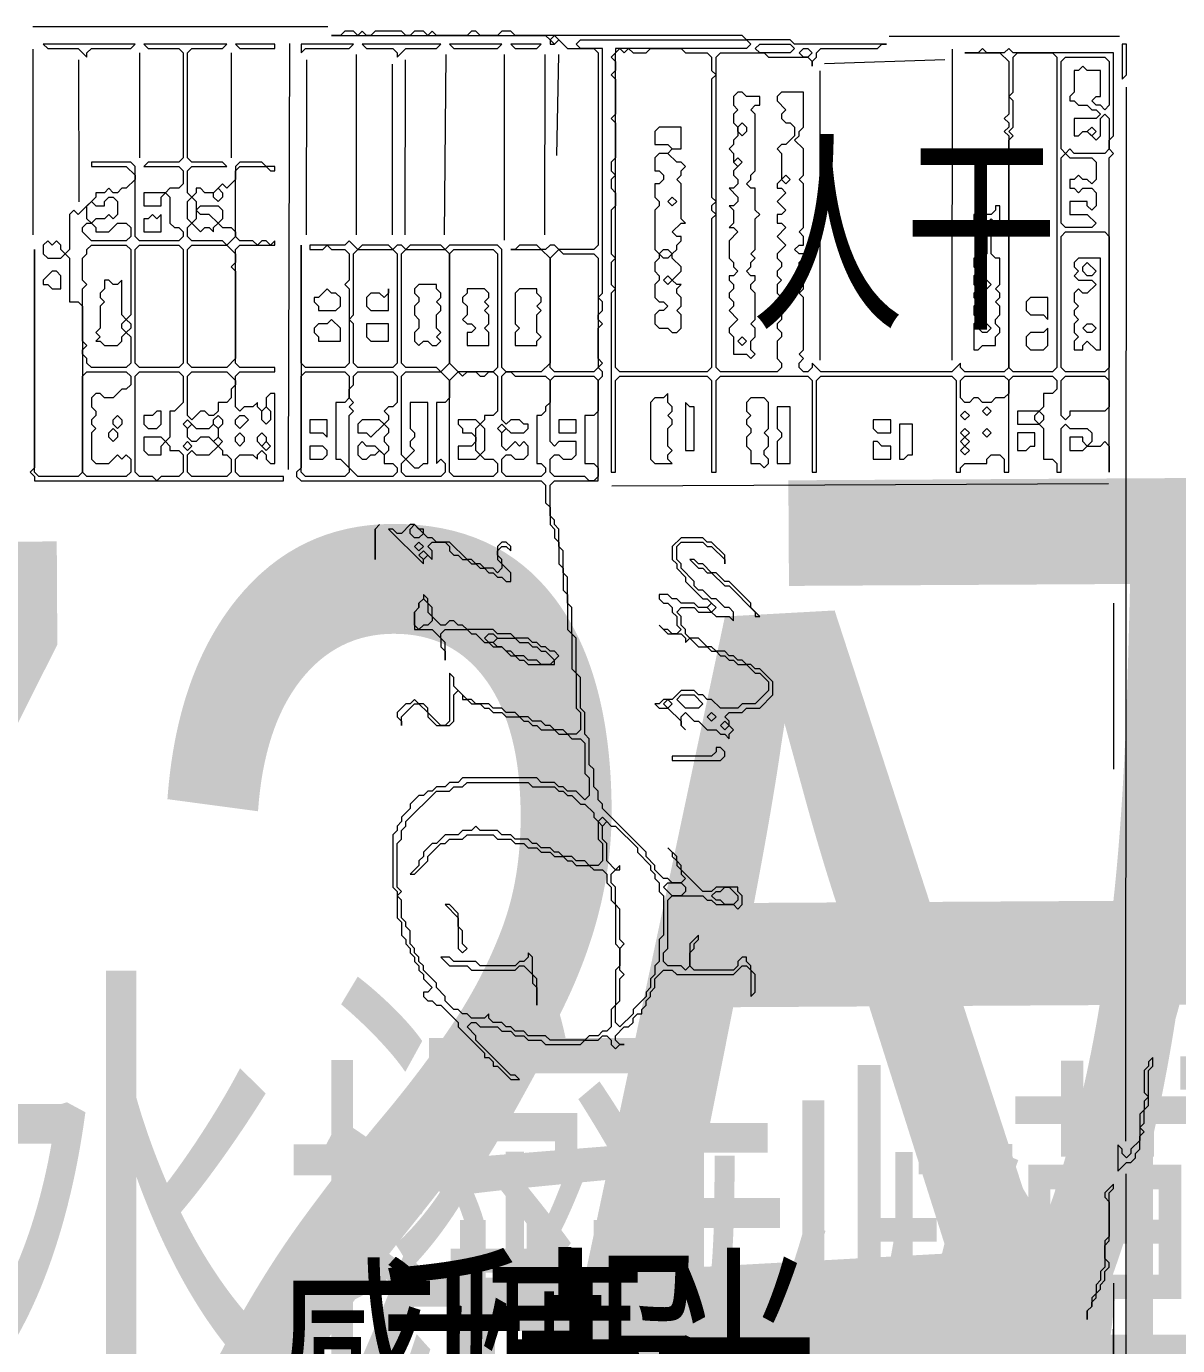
# Model space of a CAD drawing. Extents: x -538 to 2048, y 10 to 1392.
# Drawn here: x 1204.1 to 1467.7, y 1067 to 1369.1 of the extents above; entities that cross this region are included whole.
import ezdxf

# ---------------------------------------------------------------- set-up
doc = ezdxf.new("R2010")
doc.units = 0
for name, color, linetype, lineweight in [('OCR_TEXT', 6, 'Continuous', 0), ('TRACE_CURVE', 6, 'Continuous', 0), ('TRACE_STRAIGHT', 5, 'Continuous', 0), ('TRACE_TEXT_SYMBOL', 6, 'Continuous', 0)]:
    doc.layers.add(name, color=color, linetype=linetype, lineweight=lineweight)
doc.styles.add('wqy-unicode', font='wqy-unicode.lff')

msp = doc.modelspace()

# ---------------------------------------------------------------- linework, layer by layer
at = {"layer": 'TRACE_CURVE', "color": 6}
for points in [[(1277, 1368), (1276, 1367), (1274, 1367), (1323, 1367), (1324, 1366), (1324, 1365), (1325, 1365), (1326, 1366), (1328, 1364), (1334, 1364), (1335, 1363), (1335, 1319), (1334, 1318), (1326, 1318), (1325, 1319), (1324, 1319), (1323, 1318), (1322, 1318), (1321, 1319), (1317, 1319), (1316, 1318), (1315, 1318), (1322, 1318), (1324, 1316), (1324, 1292), (1322, 1290), (1314, 1290), (1313, 1291), (1313, 1318), (1312, 1319), (1301, 1319), (1300, 1318), (1299, 1319), (1292, 1319), (1291, 1318), (1290, 1319), (1289, 1319), (1288, 1318), (1287, 1319), (1281, 1319), (1280, 1318), (1278, 1320), (1277, 1319), (1269, 1319), (1269, 1318), (1272, 1318), (1273, 1319), (1274, 1318), (1277, 1318), (1278, 1317), (1278, 1311), (1277, 1310), (1278, 1309), (1278, 1292), (1277, 1291), (1268, 1291), (1267, 1292), (1267, 1319), (1267, 1268), (1266, 1267), (1266, 1266), (1267, 1265), (1322, 1265), (1323, 1264)], [(1377, 1291), (1376, 1290), (1363, 1290), (1362, 1291), (1362, 1362), (1363, 1363), (1373, 1363), (1374, 1362), (1383, 1362), (1384, 1361), (1384, 1360), (1384, 1361), (1385, 1362), (1385, 1363), (1386, 1364), (1399, 1364), (1400, 1365), (1401, 1365), (1380, 1365), (1379, 1366), (1369, 1366), (1368, 1367), (1316, 1367), (1315, 1368), (1313, 1368), (1312, 1367), (1308, 1367), (1307, 1368), (1306, 1368), (1305, 1367), (1298, 1367), (1297, 1368), (1296, 1367), (1295, 1368), (1293, 1368), (1292, 1367), (1291, 1367), (1290, 1368), (1284, 1368), (1283, 1367), (1282, 1367), (1281, 1368), (1280, 1367), (1279, 1368), (1277, 1368)], [(1348, 1177), (1346, 1179), (1346, 1180), (1336, 1190), (1336, 1191), (1335, 1192), (1335, 1194), (1334, 1195), (1334, 1199), (1333, 1200), (1333, 1206), (1332, 1207), (1332, 1212), (1331, 1213), (1331, 1220), (1330, 1221), (1330, 1229), (1329, 1230), (1329, 1236), (1328, 1237), (1328, 1243), (1327, 1244), (1327, 1249), (1326, 1250), (1326, 1254), (1325, 1255), (1325, 1256), (1324, 1257), (1324, 1264), (1325, 1265), (1335, 1265), (1335, 1288), (1336, 1289), (1336, 1290), (1335, 1291), (1336, 1292), (1335, 1293), (1335, 1300), (1336, 1301), (1335, 1302), (1335, 1303), (1336, 1304), (1336, 1306), (1335, 1307), (1336, 1308), (1336, 1364), (1331, 1364), (1330, 1365), (1331, 1366), (1369, 1366), (1370, 1365), (1369, 1364), (1339, 1364), (1339, 1363), (1338, 1362), (1339, 1361), (1339, 1359), (1338, 1358), (1339, 1357), (1339, 1349), (1338, 1348), (1339, 1347), (1339, 1339), (1338, 1338)], [(1231, 1365), (1232, 1364), (1239, 1364), (1240, 1363), (1240, 1339), (1239, 1338), (1232, 1338), (1231, 1337), (1239, 1337), (1240, 1336), (1240, 1333), (1239, 1332), (1237, 1332), (1236, 1331), (1231, 1331), (1231, 1328), (1235, 1328), (1235, 1330), (1236, 1331), (1237, 1330), (1237, 1324), (1238, 1323), (1239, 1323), (1240, 1322), (1240, 1321), (1239, 1320), (1230, 1320), (1229, 1321), (1229, 1337), (1228, 1338), (1219, 1338), (1219, 1337), (1227, 1337), (1229, 1335), (1229, 1334), (1227, 1332), (1226, 1332), (1225, 1331), (1224, 1331), (1223, 1332), (1222, 1331), (1220, 1331), (1220, 1330), (1216, 1326), (1215, 1327), (1214, 1326), (1214, 1318), (1213, 1317), (1212, 1318), (1212, 1319), (1211, 1320), (1210, 1319), (1209, 1320), (1208, 1319), (1208, 1317), (1209, 1316), (1212, 1316), (1213, 1317), (1214, 1316), (1214, 1306), (1216, 1306), (1217, 1305), (1217, 1267), (1216, 1266)], [(1247, 1331), (1245, 1331), (1244, 1332), (1243, 1332), (1243, 1331), (1242, 1330), (1241, 1331), (1241, 1336), (1242, 1337), (1250, 1337), (1249, 1338), (1242, 1338), (1241, 1339), (1241, 1363), (1242, 1364), (1249, 1364), (1250, 1365), (1231, 1365)], [(1443, 1277), (1447, 1277), (1448, 1276), (1448, 1274), (1447, 1273), (1446, 1274), (1446, 1275), (1443, 1275), (1443, 1272), (1446, 1272), (1447, 1273), (1450, 1273), (1451, 1274), (1452, 1273), (1452, 1267), (1452, 1339), (1453, 1340), (1452, 1341), (1452, 1343), (1453, 1344), (1453, 1363), (1430, 1363), (1429, 1364), (1428, 1363), (1424, 1363), (1423, 1364), (1422, 1363), (1419, 1363), (1427, 1363), (1429, 1361), (1429, 1349), (1428, 1348), (1429, 1347), (1429, 1346), (1428, 1345), (1429, 1344), (1429, 1291), (1428, 1290), (1419, 1290), (1418, 1291), (1418, 1292), (1416, 1290), (1386, 1290), (1384, 1292), (1384, 1291), (1383, 1290), (1382, 1290), (1381, 1291), (1381, 1292), (1382, 1293), (1381, 1294), (1382, 1295), (1382, 1307), (1381, 1308), (1382, 1309), (1382, 1313), (1381, 1314), (1381, 1315), (1382, 1316), (1382, 1317), (1381, 1317), (1380, 1318), (1381, 1319), (1382, 1319)], [(1382, 1319), (1382, 1321), (1381, 1322), (1382, 1323), (1382, 1333), (1381, 1334), (1382, 1335), (1382, 1341), (1380, 1343), (1381, 1344), (1381, 1345), (1382, 1346), (1382, 1354), (1377, 1354), (1376, 1353), (1376, 1352), (1378, 1350), (1377, 1349), (1377, 1348), (1378, 1347), (1379, 1347), (1380, 1346), (1380, 1344), (1378, 1342), (1377, 1342), (1376, 1341), (1377, 1340), (1377, 1334), (1376, 1333), (1376, 1332), (1377, 1332), (1378, 1331), (1376, 1329), (1378, 1327), (1377, 1326), (1376, 1326), (1376, 1324), (1377, 1324), (1378, 1323), (1376, 1321), (1378, 1319), (1376, 1317), (1376, 1316), (1377, 1315), (1377, 1314), (1376, 1313), (1376, 1312), (1377, 1311), (1376, 1310), (1376, 1308), (1377, 1307), (1377, 1306), (1376, 1305), (1376, 1304), (1377, 1303), (1377, 1302), (1376, 1301), (1376, 1300), (1377, 1299), (1377, 1298), (1376, 1297), (1376, 1293), (1377, 1292), (1377, 1291)], [(1216, 1266), (1207, 1266), (1206, 1267), (1206, 1318), (1206, 1268), (1205, 1267), (1206, 1266), (1206, 1265), (1263, 1265), (1263, 1266), (1253, 1266), (1252, 1267), (1252, 1270), (1253, 1271), (1256, 1271), (1257, 1270), (1257, 1271), (1258, 1272), (1259, 1271), (1259, 1270), (1260, 1269), (1261, 1269), (1261, 1285), (1260, 1285), (1259, 1284), (1259, 1282), (1258, 1281), (1257, 1282), (1257, 1283), (1256, 1282), (1254, 1282), (1253, 1281), (1252, 1282), (1252, 1289), (1253, 1290), (1261, 1290), (1261, 1291), (1253, 1291), (1252, 1292), (1252, 1318), (1253, 1319), (1261, 1319), (1261, 1320), (1260, 1319), (1259, 1320), (1258, 1320), (1257, 1319), (1256, 1320), (1253, 1320), (1252, 1321), (1252, 1336), (1253, 1337), (1259, 1337), (1260, 1336), (1261, 1336), (1261, 1337), (1259, 1337), (1258, 1338), (1253, 1338), (1252, 1337), (1252, 1334), (1250, 1332), (1249, 1333), (1247, 1331)], [(1338, 1338), (1338, 1336), (1339, 1335), (1338, 1334), (1338, 1332), (1339, 1331), (1339, 1328), (1338, 1327), (1338, 1317), (1339, 1316), (1338, 1315), (1338, 1310), (1339, 1309), (1338, 1308), (1338, 1267), (1339, 1267), (1339, 1288), (1340, 1289), (1360, 1289), (1361, 1288), (1361, 1267), (1362, 1267), (1362, 1288), (1363, 1289), (1383, 1289), (1384, 1288), (1384, 1267), (1385, 1267), (1385, 1288), (1386, 1289), (1416, 1289), (1417, 1288), (1417, 1267), (1418, 1267), (1418, 1268), (1419, 1269), (1424, 1269), (1424, 1270), (1425, 1271), (1427, 1271), (1428, 1270), (1428, 1267), (1429, 1267), (1429, 1288), (1430, 1289), (1439, 1289), (1440, 1288), (1440, 1286), (1439, 1285), (1437, 1285), (1437, 1282), (1436, 1281), (1431, 1281), (1431, 1278), (1436, 1278), (1437, 1277), (1437, 1270), (1439, 1270), (1440, 1269), (1440, 1267), (1441, 1267), (1441, 1277), (1442, 1278), (1443, 1277)], [(1323, 1264), (1323, 1260), (1324, 1259), (1324, 1255), (1325, 1254), (1325, 1252), (1326, 1251), (1326, 1246), (1327, 1245), (1327, 1240), (1328, 1239), (1328, 1231), (1329, 1230), (1329, 1222), (1330, 1221), (1330, 1213), (1331, 1212), (1331, 1208), (1330, 1207), (1328, 1207), (1327, 1208), (1325, 1208), (1324, 1209), (1323, 1209), (1322, 1210), (1320, 1210), (1319, 1211), (1317, 1211), (1316, 1212), (1314, 1212), (1313, 1213), (1311, 1213), (1310, 1214), (1307, 1214), (1306, 1215), (1305, 1215), (1302, 1218), (1302, 1220), (1301, 1221), (1301, 1210), (1300, 1209), (1299, 1209), (1296, 1212), (1296, 1213), (1295, 1214), (1294, 1214), (1293, 1215), (1292, 1214), (1291, 1214), (1289, 1212), (1289, 1211), (1290, 1210), (1290, 1209), (1290, 1211), (1293, 1214), (1294, 1214), (1296, 1212), (1296, 1211), (1298, 1209), (1301, 1209), (1302, 1210), (1302, 1216), (1303, 1217), (1304, 1216)], [(1304, 1216), (1304, 1215), (1305, 1215), (1306, 1214), (1308, 1214), (1309, 1213), (1310, 1213), (1311, 1212), (1313, 1212), (1314, 1211), (1317, 1211), (1318, 1210), (1319, 1210), (1320, 1209), (1321, 1209), (1322, 1208), (1325, 1208), (1326, 1207), (1328, 1207), (1329, 1206), (1331, 1206), (1332, 1205), (1332, 1198), (1333, 1197), (1333, 1193), (1332, 1192), (1330, 1194), (1328, 1194), (1327, 1195), (1326, 1195), (1325, 1196), (1322, 1196), (1321, 1197), (1304, 1197), (1303, 1196), (1301, 1196), (1300, 1195), (1298, 1195), (1297, 1194), (1296, 1194), (1295, 1193), (1294, 1193), (1292, 1191), (1292, 1190), (1290, 1188), (1290, 1187), (1289, 1186), (1289, 1185), (1288, 1184), (1288, 1172), (1289, 1171), (1289, 1165), (1290, 1164), (1290, 1161), (1291, 1160), (1291, 1159), (1292, 1158), (1292, 1157), (1293, 1156), (1293, 1155), (1294, 1154), (1294, 1153), (1295, 1152), (1295, 1151)], [(1290, 1183), (1290, 1185), (1291, 1186), (1291, 1187), (1298, 1194), (1301, 1194), (1302, 1195), (1304, 1195)], [(1304, 1195), (1305, 1196), (1319, 1196), (1320, 1195), (1325, 1195), (1326, 1194), (1327, 1194), (1328, 1193), (1329, 1193), (1331, 1191), (1332, 1191), (1334, 1189), (1334, 1188), (1335, 1187), (1335, 1183), (1336, 1182), (1336, 1178), (1335, 1177), (1333, 1177), (1332, 1178), (1330, 1178), (1329, 1179), (1327, 1179), (1326, 1180), (1325, 1180), (1324, 1181), (1322, 1181), (1321, 1182), (1320, 1182), (1319, 1183), (1316, 1183), (1315, 1184), (1313, 1184), (1312, 1185), (1308, 1185), (1307, 1186), (1306, 1185), (1304, 1185), (1303, 1184), (1300, 1184), (1298, 1182), (1297, 1182), (1295, 1180), (1295, 1179), (1294, 1178), (1294, 1177), (1292, 1175), (1293, 1175), (1296, 1178), (1296, 1179), (1299, 1182), (1300, 1182), (1301, 1183), (1304, 1183), (1305, 1184), (1311, 1184), (1312, 1183), (1315, 1183), (1316, 1182), (1318, 1182), (1319, 1181), (1321, 1181), (1322, 1180), (1324, 1180)], [(1324, 1180), (1325, 1179), (1327, 1179), (1328, 1178), (1329, 1178), (1330, 1177), (1333, 1177), (1334, 1176), (1336, 1176), (1337, 1175), (1337, 1173), (1338, 1172), (1338, 1169), (1339, 1168), (1339, 1159), (1340, 1158), (1340, 1154), (1339, 1153), (1339, 1145), (1338, 1144), (1338, 1140), (1337, 1139), (1336, 1139), (1335, 1138), (1333, 1138), (1332, 1137), (1324, 1137), (1323, 1138), (1319, 1138), (1318, 1139), (1316, 1139), (1315, 1140), (1314, 1140), (1313, 1141), (1311, 1141), (1310, 1142), (1310, 1143), (1309, 1142), (1306, 1142), (1305, 1143), (1304, 1143), (1303, 1144), (1302, 1144), (1300, 1146), (1300, 1147), (1298, 1149), (1298, 1150), (1295, 1153), (1295, 1154), (1294, 1155), (1294, 1156), (1293, 1157), (1293, 1158), (1292, 1159), (1292, 1162), (1291, 1163), (1291, 1164), (1290, 1165), (1290, 1169), (1289, 1170), (1290, 1171), (1289, 1172), (1289, 1182), (1290, 1183)], [(1353, 1152), (1366, 1152), (1368, 1154), (1369, 1154), (1370, 1153), (1370, 1147), (1371, 1148), (1371, 1152), (1370, 1153), (1370, 1154), (1369, 1155), (1369, 1156), (1368, 1156), (1367, 1155), (1367, 1154), (1366, 1153), (1357, 1153), (1356, 1154), (1356, 1157), (1357, 1158), (1357, 1159), (1358, 1160), (1358, 1161), (1356, 1159), (1356, 1154), (1355, 1153), (1354, 1154), (1351, 1154), (1350, 1155), (1350, 1157), (1351, 1158), (1351, 1169), (1352, 1170), (1359, 1170), (1360, 1169), (1361, 1169), (1362, 1168), (1366, 1168), (1367, 1167), (1368, 1168), (1368, 1170), (1367, 1171), (1367, 1172), (1362, 1172), (1361, 1171), (1359, 1171), (1354, 1176), (1354, 1177), (1353, 1178), (1353, 1179), (1351, 1181), (1352, 1180), (1352, 1179), (1353, 1178), (1353, 1177), (1354, 1176), (1354, 1175), (1355, 1174), (1354, 1173), (1352, 1173), (1351, 1174), (1350, 1174), (1348, 1176), (1348, 1177)], [(1295, 1151), (1297, 1149), (1296, 1148), (1295, 1148), (1295, 1147), (1296, 1146), (1297, 1146), (1298, 1145), (1299, 1145), (1303, 1141), (1303, 1140), (1309, 1134), (1309, 1133), (1310, 1133), (1311, 1132), (1311, 1131), (1312, 1131), (1315, 1128), (1317, 1128), (1316, 1129), (1315, 1129), (1307, 1137), (1307, 1138), (1305, 1140), (1306, 1141), (1307, 1141), (1308, 1140), (1312, 1140), (1313, 1139), (1315, 1139), (1316, 1138), (1318, 1138), (1319, 1137), (1322, 1137), (1323, 1136), (1331, 1136), (1332, 1137), (1335, 1137), (1336, 1138), (1337, 1138), (1338, 1137), (1338, 1136), (1339, 1135), (1340, 1136), (1341, 1136), (1340, 1136), (1339, 1137), (1339, 1138), (1341, 1140), (1342, 1140), (1343, 1141), (1343, 1142), (1344, 1143), (1345, 1143), (1345, 1144), (1346, 1145), (1346, 1146), (1347, 1147), (1347, 1148), (1348, 1149), (1348, 1151), (1350, 1153), (1352, 1153), (1353, 1152)]]:
    msp.add_lwpolyline(points, dxfattribs=at)
for points in [[(1324, 1366), (1325, 1367), (1326, 1366), (1325, 1365)], [(1339, 1363), (1340, 1364), (1341, 1363), (1342, 1364), (1343, 1363), (1346, 1363), (1347, 1364), (1354, 1364), (1355, 1363), (1360, 1363), (1361, 1362), (1361, 1359), (1362, 1358), (1361, 1357), (1361, 1330), (1362, 1329), (1361, 1328), (1361, 1327), (1362, 1326), (1361, 1325), (1361, 1291), (1360, 1290), (1340, 1290), (1339, 1291)], [(1371, 1364), (1372, 1365), (1379, 1365), (1380, 1364), (1379, 1363), (1372, 1363)], [(1381, 1363), (1382, 1364), (1383, 1364), (1384, 1363), (1383, 1362), (1382, 1362)], [(1430, 1362), (1431, 1363), (1439, 1363), (1440, 1362), (1440, 1291), (1439, 1290), (1430, 1290), (1429, 1291), (1429, 1343), (1430, 1344), (1429, 1345), (1430, 1346), (1430, 1352), (1429, 1353), (1430, 1354)], [(1441, 1361), (1442, 1362), (1451, 1362), (1452, 1361), (1452, 1351), (1451, 1350), (1450, 1351), (1449, 1351), (1448, 1352), (1449, 1353), (1450, 1353), (1450, 1359), (1447, 1359), (1446, 1360), (1445, 1359), (1444, 1359), (1444, 1354), (1443, 1353), (1443, 1352), (1444, 1352), (1445, 1351), (1447, 1351), (1448, 1350), (1449, 1350), (1450, 1349), (1449, 1348), (1444, 1348), (1444, 1344), (1445, 1344), (1446, 1345), (1447, 1345), (1449, 1343), (1450, 1344), (1450, 1348), (1451, 1349), (1452, 1348), (1452, 1341), (1451, 1340), (1444, 1340), (1443, 1341), (1442, 1340), (1441, 1341)], [(1447, 1345), (1448, 1346), (1449, 1345), (1448, 1344)], [(1441, 1339), (1442, 1340), (1443, 1339), (1448, 1339), (1449, 1338), (1449, 1334), (1448, 1333), (1447, 1334), (1446, 1334), (1445, 1335), (1444, 1334), (1443, 1334), (1443, 1332), (1444, 1332), (1445, 1331), (1446, 1332), (1448, 1332), (1449, 1331), (1449, 1328), (1448, 1327), (1447, 1328), (1447, 1329), (1443, 1329), (1443, 1326), (1447, 1326), (1449, 1324), (1448, 1323), (1442, 1323), (1441, 1324)], [(1377, 1334), (1378, 1335), (1379, 1334), (1378, 1333)], [(1247, 1331), (1248, 1332), (1249, 1331), (1249, 1330), (1248, 1329), (1247, 1330)], [(1222, 1329), (1223, 1330), (1224, 1330), (1225, 1329), (1225, 1326), (1224, 1325), (1223, 1326), (1222, 1325), (1220, 1325), (1219, 1324), (1218, 1325), (1218, 1328), (1219, 1329), (1220, 1328), (1222, 1328)], [(1241, 1329), (1242, 1330), (1243, 1329), (1243, 1325), (1242, 1324), (1241, 1325)], [(1243, 1327), (1244, 1328), (1248, 1328), (1249, 1327), (1249, 1325), (1248, 1324), (1246, 1326), (1244, 1326)], [(1217, 1323), (1218, 1324), (1219, 1324), (1220, 1323), (1220, 1322), (1223, 1322), (1225, 1324), (1227, 1324), (1228, 1323), (1228, 1321), (1227, 1320), (1219, 1320), (1217, 1322)], [(1241, 1323), (1242, 1324), (1244, 1322), (1245, 1323), (1246, 1323), (1247, 1322), (1247, 1323), (1248, 1324), (1249, 1323), (1251, 1323), (1252, 1322), (1252, 1321), (1250, 1319), (1249, 1320), (1242, 1320), (1241, 1321)], [(1441, 1321), (1442, 1322), (1451, 1322), (1452, 1321), (1452, 1291), (1451, 1290), (1442, 1290), (1441, 1291)], [(1218, 1318), (1219, 1319), (1227, 1319), (1228, 1318), (1228, 1303), (1227, 1302), (1226, 1303), (1226, 1311), (1225, 1310), (1224, 1310), (1223, 1311), (1222, 1311), (1222, 1309), (1221, 1308), (1221, 1307), (1222, 1306), (1221, 1305), (1221, 1300), (1220, 1299), (1221, 1298), (1220, 1297), (1221, 1297), (1222, 1296), (1225, 1296), (1226, 1297), (1226, 1298), (1227, 1299), (1228, 1298), (1228, 1292), (1227, 1291), (1219, 1291), (1218, 1292), (1218, 1293), (1217, 1294), (1217, 1295), (1218, 1296), (1217, 1297), (1217, 1309), (1218, 1310), (1217, 1311), (1217, 1316), (1218, 1317)], [(1229, 1318), (1230, 1319), (1239, 1319), (1240, 1318), (1240, 1292), (1239, 1291), (1230, 1291), (1229, 1292)], [(1241, 1318), (1242, 1319), (1250, 1319), (1252, 1317), (1252, 1315), (1251, 1314), (1252, 1313), (1252, 1293), (1250, 1291), (1242, 1291), (1241, 1292)], [(1279, 1317), (1280, 1318), (1288, 1318), (1289, 1317), (1289, 1292), (1288, 1291), (1280, 1291), (1279, 1292), (1279, 1301), (1278, 1302), (1279, 1303)], [(1290, 1317), (1291, 1318), (1300, 1318), (1301, 1317), (1301, 1292), (1299, 1290), (1298, 1291), (1291, 1291), (1290, 1292)], [(1301, 1317), (1302, 1318), (1311, 1318), (1312, 1317), (1312, 1291), (1311, 1290), (1303, 1290), (1301, 1292)], [(1326, 1318), (1327, 1317), (1334, 1317), (1335, 1316), (1335, 1291), (1334, 1290), (1325, 1290), (1324, 1291), (1324, 1316)], [(1226, 1301), (1227, 1302), (1228, 1301), (1228, 1300), (1227, 1299), (1226, 1300)], [(1217, 1289), (1218, 1290), (1227, 1290), (1228, 1289), (1228, 1287), (1227, 1286), (1226, 1286), (1224, 1284), (1222, 1284), (1221, 1285), (1220, 1285), (1219, 1284), (1219, 1282), (1220, 1281), (1220, 1280), (1219, 1279), (1219, 1278), (1220, 1277), (1219, 1276), (1219, 1270), (1220, 1269), (1223, 1269), (1225, 1271), (1226, 1270), (1227, 1271), (1228, 1270), (1228, 1267), (1227, 1266), (1218, 1266), (1217, 1267)], [(1229, 1289), (1230, 1290), (1239, 1290), (1240, 1289), (1240, 1283), (1238, 1281), (1237, 1281), (1237, 1275), (1236, 1274), (1235, 1275), (1231, 1275), (1231, 1272), (1232, 1271), (1235, 1271), (1235, 1273), (1236, 1274), (1237, 1273), (1237, 1272), (1239, 1272), (1240, 1271), (1240, 1267), (1239, 1266), (1235, 1266), (1234, 1265), (1233, 1266), (1230, 1266), (1229, 1267)], [(1241, 1289), (1242, 1290), (1250, 1290), (1252, 1288), (1252, 1287), (1251, 1286), (1251, 1284), (1250, 1283), (1248, 1283), (1248, 1281), (1247, 1280), (1246, 1280), (1245, 1281), (1244, 1281), (1242, 1279), (1241, 1280)], [(1267, 1289), (1268, 1290), (1277, 1290), (1278, 1289), (1278, 1284), (1277, 1283), (1275, 1283), (1275, 1270), (1276, 1270), (1278, 1268), (1278, 1267), (1277, 1266), (1268, 1266), (1267, 1267)], [(1279, 1289), (1280, 1290), (1288, 1290), (1289, 1289), (1289, 1283), (1288, 1282), (1287, 1282), (1286, 1281), (1287, 1280), (1287, 1279), (1286, 1278), (1285, 1279), (1281, 1279), (1280, 1278), (1280, 1276), (1282, 1276), (1283, 1275), (1286, 1278), (1287, 1277), (1287, 1276), (1286, 1275), (1286, 1274), (1287, 1273), (1287, 1272), (1286, 1271), (1284, 1273), (1282, 1273), (1281, 1274), (1280, 1273), (1280, 1271), (1281, 1270), (1282, 1270), (1283, 1271), (1284, 1271), (1285, 1272), (1286, 1271), (1286, 1269), (1288, 1269), (1289, 1268), (1289, 1267), (1288, 1266), (1280, 1266), (1278, 1268), (1278, 1280), (1279, 1281), (1278, 1282), (1279, 1283), (1278, 1284), (1278, 1286), (1279, 1287)], [(1290, 1289), (1291, 1290), (1299, 1290), (1301, 1288), (1301, 1284), (1300, 1283), (1298, 1283), (1298, 1269), (1299, 1270), (1300, 1269), (1300, 1267), (1299, 1266), (1291, 1266), (1290, 1267), (1290, 1269), (1291, 1270), (1293, 1268), (1294, 1268), (1295, 1269), (1296, 1269), (1296, 1283), (1292, 1283), (1292, 1277), (1293, 1276), (1293, 1275), (1292, 1274), (1292, 1273), (1293, 1272), (1291, 1270), (1290, 1271)], [(1303, 1290), (1304, 1289), (1305, 1290), (1307, 1290), (1308, 1289), (1309, 1289), (1310, 1290), (1311, 1290), (1312, 1289), (1312, 1281), (1311, 1280), (1309, 1280), (1309, 1279), (1308, 1278), (1307, 1279), (1303, 1279), (1303, 1278), (1304, 1277), (1304, 1276), (1306, 1276), (1307, 1275), (1307, 1274), (1306, 1273), (1303, 1273), (1303, 1270), (1307, 1270), (1308, 1271), (1309, 1270), (1311, 1270), (1312, 1269), (1312, 1267), (1311, 1266), (1302, 1266), (1301, 1267), (1301, 1288)], [(1313, 1289), (1314, 1290), (1315, 1290), (1316, 1289), (1323, 1289), (1324, 1288), (1324, 1283), (1323, 1282), (1323, 1281), (1322, 1280), (1321, 1280), (1321, 1269), (1322, 1269), (1323, 1268), (1323, 1267), (1322, 1266), (1314, 1266), (1313, 1267), (1313, 1270), (1314, 1271), (1315, 1271), (1316, 1270), (1318, 1270), (1319, 1271), (1319, 1273), (1318, 1274), (1317, 1273), (1316, 1274), (1314, 1272), (1313, 1273), (1313, 1276), (1314, 1277), (1315, 1276), (1318, 1276), (1319, 1277), (1319, 1278), (1318, 1278), (1317, 1279), (1315, 1279), (1314, 1278), (1313, 1279)], [(1324, 1288), (1325, 1289), (1334, 1289), (1335, 1288), (1335, 1281), (1334, 1280), (1332, 1280), (1332, 1269), (1334, 1269), (1335, 1268), (1335, 1266), (1334, 1265), (1333, 1265), (1332, 1266), (1325, 1266), (1324, 1267), (1324, 1270), (1325, 1271), (1326, 1271), (1327, 1270), (1329, 1270), (1330, 1271), (1330, 1274), (1326, 1274), (1325, 1273), (1324, 1274)], [(1418, 1288), (1419, 1289), (1428, 1289), (1429, 1288), (1429, 1285), (1428, 1284), (1426, 1284), (1425, 1283), (1423, 1283), (1422, 1284), (1421, 1284), (1420, 1283), (1419, 1283), (1418, 1284)], [(1441, 1288), (1442, 1289), (1451, 1289), (1452, 1288), (1452, 1282), (1451, 1281), (1443, 1281), (1443, 1280), (1442, 1279), (1441, 1280)], [(1258, 1281), (1259, 1282), (1260, 1281), (1260, 1279), (1259, 1278), (1258, 1279)], [(1418, 1280), (1419, 1281), (1420, 1280), (1419, 1279)], [(1423, 1281), (1424, 1282), (1425, 1281), (1424, 1280)], [(1435, 1280), (1436, 1281), (1437, 1280), (1437, 1279), (1436, 1278), (1435, 1279)], [(1224, 1279), (1225, 1280), (1226, 1279), (1226, 1278), (1225, 1277), (1224, 1278)], [(1240, 1278), (1241, 1279), (1242, 1278), (1241, 1277)], [(1241, 1277), (1242, 1278), (1243, 1277), (1246, 1277), (1247, 1278), (1248, 1277), (1248, 1275), (1247, 1274), (1246, 1275), (1244, 1275), (1243, 1274), (1242, 1274), (1241, 1275)], [(1247, 1279), (1248, 1280), (1249, 1279), (1249, 1278), (1248, 1277), (1247, 1278)], [(1252, 1279), (1253, 1280), (1254, 1280), (1255, 1279), (1253, 1277), (1252, 1278)], [(1307, 1277), (1308, 1278), (1309, 1277), (1309, 1272), (1308, 1271), (1307, 1272)], [(1312, 1277), (1313, 1278), (1314, 1277), (1313, 1276)], [(1223, 1276), (1224, 1277), (1225, 1276), (1225, 1275), (1224, 1274), (1223, 1275)], [(1247, 1274), (1248, 1275), (1249, 1274), (1248, 1273)], [(1252, 1275), (1253, 1276), (1254, 1275), (1254, 1274), (1253, 1273), (1252, 1274)], [(1257, 1275), (1258, 1276), (1259, 1275), (1259, 1274), (1258, 1273), (1257, 1274)], [(1418, 1276), (1419, 1277), (1420, 1276), (1419, 1275)], [(1418, 1274), (1419, 1275), (1420, 1274), (1419, 1273)], [(1423, 1276), (1424, 1277), (1425, 1276), (1424, 1275)], [(1240, 1273), (1241, 1274), (1242, 1273), (1241, 1272)], [(1248, 1273), (1249, 1272), (1249, 1271), (1250, 1271), (1251, 1270), (1251, 1267), (1250, 1266), (1242, 1266), (1241, 1267), (1241, 1271), (1242, 1272), (1243, 1271), (1246, 1271)], [(1258, 1273), (1259, 1274), (1260, 1273), (1259, 1272)], [(1418, 1272), (1419, 1273), (1420, 1272), (1419, 1271)], [(1335, 1187), (1336, 1188), (1337, 1187), (1336, 1186)], [(1336, 1186), (1337, 1187), (1338, 1186), (1339, 1186), (1344, 1181), (1344, 1180), (1347, 1177), (1347, 1176), (1348, 1175), (1348, 1174), (1349, 1173), (1349, 1171), (1350, 1170), (1350, 1161), (1349, 1160), (1349, 1155), (1348, 1154), (1348, 1152), (1347, 1151), (1347, 1149), (1346, 1148), (1346, 1147), (1343, 1144), (1343, 1143), (1340, 1140), (1339, 1141), (1339, 1145), (1340, 1146), (1340, 1151), (1341, 1152), (1340, 1153), (1340, 1158), (1341, 1159), (1340, 1160), (1340, 1167), (1339, 1168), (1339, 1172), (1338, 1173), (1338, 1175), (1339, 1176), (1340, 1176), (1340, 1177), (1339, 1176), (1337, 1178), (1337, 1182), (1336, 1183)], [(1350, 1172), (1351, 1173), (1354, 1173), (1355, 1172), (1355, 1171), (1354, 1170), (1352, 1170)], [(1363, 1171), (1364, 1172), (1365, 1172), (1367, 1170), (1367, 1169), (1366, 1168), (1364, 1168), (1363, 1169), (1362, 1169), (1361, 1170), (1362, 1171)]]:
    msp.add_lwpolyline(points, close=True, dxfattribs=at)
at = {"layer": 'TRACE_STRAIGHT', "color": 5}
for p, q in [((1205.62, 1369.05), (1273.13, 1369.07)), ((1401.62, 1366.82), (1454.38, 1366.86)), ((1205.62, 1363.88), (1205.62, 1321.37)), ((1230, 1363), (1230, 1339)), ((1251, 1363), (1251, 1339)), ((1264.16, 1267.63), (1264.46, 1365.12)), ((1279.69, 1321.37), (1279.7, 1362.62)), ((1299.85, 1321.37), (1300.25, 1362.63)), ((1313.59, 1320.12), (1313.59, 1362.62)), ((1322.8, 1321.38), (1322.89, 1362.63)), ((1325.59, 1339.53), (1326.01, 1362.62)), ((1416.07, 1292.62), (1416.15, 1363.88)), ((1216.08, 1361.38), (1216.13, 1328.87)), ((1268.22, 1321.37), (1268.31, 1361.38)), ((1287.85, 1360.4), (1287.88, 1321.37)), ((1290.87, 1321.37), (1290.91, 1361.38)), ((1386.86, 1360.61), (1414.37, 1361.46)), ((1385.82, 1292.62), (1385.83, 1358.87)), ((1455.84, 1113.87), (1456, 1355.13)), ((1338.12, 1263.92), (1451.87, 1264.41)), ((1453, 1237), (1453, 1199)), ((1455.86, 970.12), (1455.91, 1106.37)), ((1451.65, 698.87), (1453.07, 1081.38)), ((1453, 1081), (1453, 895))]:
    msp.add_line(p, q, dxfattribs=at)
at = {"layer": 'TRACE_TEXT_SYMBOL', "color": 6}
for points in [[(1208, 1365), (1209, 1364), (1216, 1364), (1218, 1362), (1218, 1363), (1219, 1364), (1228, 1364), (1229, 1365)], [(1252, 1365), (1253, 1364), (1261, 1364), (1261, 1365)], [(1267, 1365), (1267, 1363), (1268, 1364), (1278, 1364), (1279, 1365)], [(1281, 1365), (1282, 1364), (1288, 1364), (1289, 1363), (1289, 1362), (1291, 1364), (1298, 1364), (1299, 1365)], [(1301, 1365), (1302, 1364), (1312, 1364), (1313, 1365)], [(1315, 1365), (1316, 1364), (1321, 1364), (1322, 1365)], [(1455, 1365), (1455, 1357), (1456, 1358), (1456, 1365)], [(1367, 1346), (1368, 1347), (1369, 1346), (1369, 1345), (1368, 1344), (1367, 1345)], [(1366, 1338), (1367, 1339), (1368, 1338), (1367, 1337)], [(1351, 1329), (1352, 1330), (1353, 1329), (1352, 1328)], [(1233, 1326), (1232, 1325), (1231, 1325), (1231, 1322), (1235, 1322), (1235, 1326), (1234, 1325)], [(1426, 1328), (1426, 1327), (1425, 1326), (1421, 1326), (1421, 1322), (1422, 1322), (1423, 1323), (1424, 1323), (1425, 1322), (1424, 1321), (1424, 1317), (1423, 1316), (1421, 1316), (1421, 1314), (1422, 1313), (1421, 1312), (1421, 1310), (1422, 1309), (1421, 1308), (1421, 1307), (1422, 1306), (1421, 1305), (1421, 1303), (1422, 1302), (1421, 1301), (1421, 1295), (1422, 1295), (1423, 1296), (1426, 1296), (1426, 1298), (1427, 1299), (1427, 1300), (1426, 1301), (1426, 1302), (1427, 1303), (1427, 1305), (1426, 1306), (1427, 1307), (1427, 1308), (1426, 1309), (1427, 1310), (1427, 1316), (1426, 1316), (1425, 1317), (1425, 1321), (1426, 1322), (1427, 1322), (1427, 1328)], [(1424, 1324), (1425, 1325), (1426, 1324), (1425, 1323)], [(1349, 1317), (1350, 1318), (1351, 1318), (1352, 1317), (1351, 1316), (1350, 1316)], [(1445, 1316), (1444, 1315), (1444, 1314), (1445, 1313), (1444, 1312), (1445, 1311), (1448, 1311), (1449, 1310), (1447, 1308), (1446, 1308), (1445, 1309), (1444, 1308), (1444, 1306), (1445, 1305), (1444, 1304), (1444, 1303), (1445, 1302), (1444, 1301), (1444, 1299), (1445, 1298), (1444, 1297), (1444, 1295), (1446, 1295), (1446, 1296), (1447, 1297), (1449, 1295), (1450, 1295), (1450, 1316)], [(1446, 1314), (1447, 1315), (1449, 1313), (1448, 1312), (1447, 1312), (1446, 1313)], [(1210, 1313), (1208, 1311), (1208, 1310), (1209, 1310), (1210, 1309), (1212, 1309), (1212, 1312), (1211, 1313)], [(1350, 1311), (1351, 1312), (1352, 1311), (1351, 1310)], [(1423, 1310), (1424, 1311), (1425, 1310), (1424, 1309)], [(1273, 1309), (1271, 1307), (1270, 1307), (1270, 1306), (1271, 1305), (1271, 1304), (1275, 1304), (1276, 1305), (1276, 1307), (1275, 1308), (1274, 1308)], [(1287, 1309), (1287, 1308), (1286, 1307), (1285, 1308), (1283, 1308), (1282, 1307), (1282, 1305), (1283, 1304), (1287, 1304)], [(1294, 1310), (1293, 1309), (1293, 1308), (1294, 1307), (1294, 1306), (1293, 1305), (1293, 1303), (1294, 1302), (1294, 1300), (1293, 1299), (1293, 1297), (1294, 1296), (1295, 1297), (1296, 1297), (1297, 1296), (1298, 1296), (1299, 1297), (1298, 1298), (1299, 1299), (1298, 1300), (1298, 1303), (1299, 1304), (1299, 1305), (1298, 1306), (1299, 1307), (1299, 1308), (1298, 1309), (1298, 1310)], [(1305, 1309), (1305, 1308), (1304, 1307), (1304, 1306), (1305, 1305), (1305, 1303), (1304, 1302), (1305, 1301), (1306, 1301), (1307, 1300), (1306, 1299), (1305, 1299), (1305, 1296), (1310, 1296), (1310, 1299), (1309, 1300), (1310, 1301), (1310, 1303), (1309, 1304), (1310, 1305), (1309, 1306), (1310, 1307), (1310, 1308), (1309, 1309)], [(1317, 1309), (1316, 1308), (1316, 1301), (1317, 1300), (1316, 1299), (1316, 1296), (1321, 1296), (1321, 1297), (1322, 1298), (1321, 1299), (1321, 1303), (1322, 1304), (1321, 1305), (1322, 1306), (1322, 1307), (1321, 1308), (1321, 1309)], [(1434, 1307), (1433, 1306), (1433, 1304), (1434, 1303), (1437, 1303), (1438, 1302), (1438, 1307)], [(1274, 1302), (1273, 1301), (1271, 1301), (1270, 1300), (1270, 1299), (1271, 1298), (1271, 1297), (1276, 1297), (1276, 1300)], [(1282, 1301), (1282, 1298), (1283, 1297), (1287, 1297), (1287, 1301)], [(1422, 1300), (1423, 1301), (1424, 1301), (1425, 1300), (1424, 1299), (1423, 1299)], [(1438, 1300), (1437, 1299), (1434, 1299), (1433, 1298), (1433, 1296), (1434, 1295), (1437, 1295), (1438, 1296)], [(1446, 1300), (1447, 1301), (1448, 1301), (1449, 1300), (1448, 1299), (1447, 1299)], [(1367, 1297), (1368, 1298), (1369, 1297), (1368, 1296)], [(1351, 1285), (1350, 1284), (1348, 1284), (1347, 1283), (1347, 1270), (1348, 1269), (1352, 1269), (1351, 1270), (1351, 1271), (1352, 1272), (1351, 1273), (1351, 1277), (1352, 1278), (1352, 1279), (1351, 1280), (1352, 1281), (1352, 1282), (1351, 1283)], [(1370, 1284), (1369, 1283), (1369, 1281), (1370, 1280), (1369, 1279), (1369, 1278), (1370, 1277), (1370, 1276), (1369, 1275), (1369, 1273), (1370, 1272), (1370, 1269), (1372, 1269), (1373, 1268), (1374, 1269), (1374, 1270), (1373, 1271), (1373, 1272), (1374, 1273), (1374, 1275), (1373, 1276), (1374, 1277), (1374, 1283), (1373, 1284)], [(1234, 1281), (1233, 1280), (1231, 1280), (1231, 1278), (1232, 1277), (1234, 1277), (1235, 1278), (1235, 1281)], [(1355, 1283), (1355, 1272), (1357, 1272), (1357, 1282), (1356, 1282)], [(1376, 1282), (1376, 1277), (1377, 1276), (1377, 1275), (1376, 1274), (1376, 1269), (1379, 1269), (1379, 1282)], [(1269, 1279), (1269, 1276), (1272, 1276), (1273, 1275), (1273, 1279)], [(1326, 1279), (1326, 1276), (1330, 1276), (1330, 1279)], [(1398, 1279), (1398, 1277), (1399, 1276), (1402, 1276), (1402, 1279)], [(1404, 1278), (1404, 1270), (1405, 1270), (1406, 1271), (1407, 1271), (1407, 1278)], [(1431, 1276), (1431, 1272), (1433, 1272), (1434, 1273), (1435, 1273), (1435, 1276)], [(1269, 1273), (1269, 1270), (1272, 1270), (1273, 1271), (1273, 1272), (1272, 1273)], [(1398, 1274), (1398, 1270), (1402, 1270), (1402, 1273), (1400, 1273), (1399, 1274)], [(1285, 1255), (1284, 1254), (1284, 1247), (1284, 1254)], [(1292, 1255), (1290, 1253), (1289, 1253), (1288, 1254), (1287, 1254), (1295, 1246), (1295, 1247), (1296, 1248), (1297, 1247), (1297, 1249), (1296, 1250), (1297, 1251), (1300, 1251), (1301, 1250), (1301, 1249), (1302, 1248), (1303, 1248), (1304, 1247), (1305, 1247), (1306, 1246), (1307, 1246), (1308, 1245), (1309, 1245), (1310, 1244), (1311, 1244), (1312, 1243), (1313, 1243), (1314, 1242), (1315, 1242), (1315, 1244), (1313, 1246), (1313, 1247), (1312, 1248), (1312, 1249), (1313, 1250), (1314, 1250), (1315, 1249), (1315, 1250), (1314, 1251), (1313, 1251), (1312, 1250), (1312, 1247), (1313, 1246), (1313, 1245), (1312, 1244), (1311, 1245), (1309, 1245), (1308, 1246), (1307, 1246), (1306, 1247), (1305, 1247), (1301, 1251), (1298, 1251), (1297, 1252), (1296, 1252), (1295, 1253), (1295, 1254), (1294, 1254), (1293, 1255)], [(1292, 1254), (1293, 1255), (1295, 1253), (1294, 1252), (1293, 1252), (1292, 1253)], [(1293, 1250), (1294, 1251), (1295, 1250), (1294, 1249)], [(1294, 1248), (1295, 1249), (1296, 1248), (1295, 1247)], [(1356, 1247), (1358, 1245), (1359, 1245), (1360, 1244), (1361, 1244), (1364, 1241), (1365, 1241), (1371, 1235), (1371, 1234), (1372, 1234), (1370, 1236), (1370, 1237), (1365, 1242), (1364, 1242), (1362, 1244), (1361, 1244), (1359, 1246), (1358, 1246), (1357, 1247)], [(1295, 1239), (1295, 1238), (1294, 1237), (1294, 1236), (1293, 1235), (1293, 1231), (1297, 1231), (1299, 1229), (1299, 1227), (1300, 1226), (1300, 1224), (1300, 1228), (1299, 1229), (1299, 1230), (1300, 1231), (1305, 1231), (1306, 1230), (1307, 1230), (1309, 1228), (1310, 1228), (1311, 1227), (1313, 1227), (1315, 1225), (1316, 1225), (1317, 1224), (1318, 1224), (1319, 1223), (1325, 1223), (1325, 1224), (1326, 1225), (1325, 1226), (1324, 1226), (1323, 1227), (1322, 1227), (1321, 1228), (1320, 1228), (1319, 1229), (1316, 1229), (1315, 1230), (1312, 1230), (1311, 1231), (1305, 1231), (1304, 1232), (1303, 1232), (1302, 1233), (1301, 1233), (1300, 1232), (1299, 1232), (1297, 1234), (1297, 1236), (1296, 1237), (1296, 1238)], [(1294, 1237), (1295, 1238), (1296, 1237), (1296, 1235), (1297, 1234), (1297, 1233), (1296, 1232), (1295, 1232), (1294, 1231), (1293, 1232), (1293, 1235), (1294, 1236)], [(1360, 1236), (1361, 1237), (1362, 1236), (1361, 1235)], [(1309, 1229), (1310, 1230), (1311, 1230), (1312, 1229), (1311, 1228), (1310, 1228)], [(1311, 1228), (1312, 1229), (1316, 1229), (1317, 1228), (1319, 1228), (1320, 1227), (1321, 1227), (1322, 1226), (1323, 1226), (1325, 1224), (1324, 1223), (1322, 1223), (1321, 1224), (1319, 1224), (1318, 1225), (1316, 1225), (1315, 1226), (1314, 1226), (1313, 1227), (1312, 1227)], [(1350, 1214), (1351, 1215), (1352, 1214), (1351, 1213)], [(1353, 1215), (1354, 1216), (1357, 1216), (1359, 1214), (1358, 1213), (1355, 1213)], [(1360, 1211), (1361, 1212), (1362, 1211), (1361, 1210)], [(1363, 1209), (1364, 1210), (1365, 1209), (1364, 1208)], [(1362, 1204), (1362, 1203), (1361, 1202), (1352, 1202), (1352, 1201), (1363, 1201), (1364, 1202), (1364, 1203), (1363, 1204)], [(1300, 1168), (1303, 1165), (1303, 1158), (1304, 1157), (1305, 1158), (1304, 1159), (1304, 1162), (1303, 1163), (1303, 1166), (1301, 1168)], [(1319, 1157), (1319, 1156), (1318, 1155), (1317, 1155), (1316, 1154), (1308, 1154), (1307, 1155), (1302, 1155), (1301, 1156), (1299, 1156), (1301, 1154), (1305, 1154), (1306, 1153), (1316, 1153), (1317, 1154), (1318, 1154), (1320, 1152), (1320, 1150), (1321, 1149), (1321, 1145), (1321, 1151), (1320, 1152), (1320, 1156)], [(1462, 1133), (1461, 1132), (1461, 1131), (1460, 1130), (1460, 1125), (1461, 1124), (1460, 1123), (1460, 1121), (1459, 1120), (1459, 1114), (1457, 1112), (1457, 1111), (1456, 1110), (1455, 1111), (1455, 1112), (1454, 1113), (1454, 1107), (1456, 1109), (1457, 1109), (1458, 1110), (1458, 1111), (1459, 1112), (1459, 1115), (1460, 1116), (1459, 1117), (1460, 1118), (1460, 1121), (1461, 1122), (1461, 1130), (1462, 1131)], [(1453, 1104), (1451, 1102), (1451, 1101), (1452, 1100), (1452, 1092), (1451, 1091), (1451, 1085), (1450, 1084), (1450, 1082), (1449, 1081), (1449, 1079), (1448, 1078), (1448, 1076), (1447, 1075), (1447, 1073), (1447, 1075), (1448, 1076), (1448, 1077), (1449, 1078), (1449, 1079), (1450, 1080), (1450, 1081), (1451, 1082), (1451, 1084), (1452, 1085), (1452, 1086), (1451, 1087), (1451, 1090), (1452, 1091), (1452, 1102), (1453, 1103)]]:
    msp.add_lwpolyline(points, close=True, dxfattribs=at)
for points in [[(1367, 1354), (1366, 1353), (1366, 1351), (1367, 1350), (1366, 1349), (1366, 1347), (1367, 1346), (1367, 1344), (1366, 1343), (1366, 1342), (1365, 1341), (1366, 1340), (1366, 1338), (1367, 1337), (1366, 1336), (1366, 1335), (1367, 1334), (1367, 1333), (1366, 1332), (1365, 1332), (1367, 1330), (1367, 1329), (1366, 1328), (1365, 1328), (1366, 1327), (1366, 1324), (1365, 1323), (1366, 1323), (1367, 1322), (1365, 1320), (1365, 1316), (1366, 1315), (1366, 1314), (1367, 1313), (1366, 1312), (1365, 1312), (1365, 1311), (1366, 1310), (1366, 1309), (1365, 1308), (1365, 1307), (1366, 1306), (1366, 1305), (1365, 1304), (1367, 1302), (1365, 1300), (1365, 1299), (1366, 1298), (1366, 1294), (1369, 1294), (1370, 1293), (1371, 1294), (1370, 1295), (1370, 1297), (1371, 1298), (1371, 1300), (1370, 1301), (1371, 1302), (1371, 1308), (1370, 1309), (1370, 1310), (1371, 1311), (1371, 1312), (1370, 1312)], [(1370, 1312), (1369, 1313), (1370, 1314), (1370, 1315), (1371, 1316), (1370, 1317), (1371, 1318), (1371, 1325), (1372, 1326), (1371, 1327), (1371, 1332), (1370, 1332), (1369, 1333), (1370, 1334), (1370, 1335), (1371, 1336), (1371, 1349), (1370, 1350), (1371, 1351), (1372, 1351), (1372, 1353), (1369, 1353), (1368, 1354), (1367, 1354)], [(1349, 1346), (1348, 1345), (1348, 1342), (1351, 1342), (1352, 1341), (1351, 1340), (1349, 1340), (1348, 1339), (1348, 1336), (1349, 1336), (1350, 1335), (1350, 1334), (1349, 1333), (1348, 1333), (1348, 1330), (1349, 1329), (1349, 1328), (1348, 1327), (1348, 1318), (1349, 1317), (1349, 1316), (1348, 1315), (1348, 1313), (1349, 1312), (1349, 1311), (1348, 1310), (1348, 1307), (1349, 1306), (1350, 1306), (1351, 1305), (1350, 1304), (1349, 1304), (1348, 1303), (1348, 1301), (1349, 1300), (1351, 1300), (1352, 1299), (1353, 1299), (1354, 1300), (1354, 1303), (1353, 1304), (1354, 1305), (1354, 1307), (1353, 1308), (1353, 1309), (1354, 1310), (1353, 1310), (1352, 1311), (1354, 1313), (1354, 1314), (1352, 1316), (1352, 1317), (1353, 1318), (1353, 1319), (1354, 1320), (1354, 1321), (1353, 1321), (1352, 1322), (1354, 1324), (1355, 1324), (1354, 1325), (1354, 1333), (1353, 1334), (1354, 1335)], [(1354, 1335), (1354, 1336), (1355, 1337), (1354, 1338), (1353, 1338), (1351, 1340), (1352, 1341), (1354, 1341), (1354, 1346), (1349, 1346)], [(1354, 1252), (1352, 1250), (1352, 1247), (1353, 1246), (1353, 1245), (1355, 1243), (1355, 1242), (1359, 1238), (1360, 1238), (1361, 1237), (1360, 1236), (1358, 1236), (1357, 1237), (1354, 1237), (1353, 1238), (1352, 1238), (1351, 1239), (1349, 1239), (1349, 1238), (1350, 1237), (1351, 1237), (1352, 1236), (1352, 1235), (1353, 1234), (1353, 1232), (1354, 1231), (1353, 1230), (1352, 1230), (1351, 1231), (1350, 1231), (1349, 1232), (1351, 1230), (1354, 1230), (1355, 1229), (1355, 1228), (1356, 1229), (1358, 1227), (1360, 1227), (1361, 1226), (1362, 1226), (1363, 1225), (1364, 1225), (1365, 1224), (1366, 1224), (1367, 1223), (1369, 1223), (1371, 1221), (1372, 1221), (1374, 1219), (1374, 1217), (1371, 1214), (1368, 1214), (1367, 1213), (1363, 1213), (1361, 1215), (1360, 1215), (1359, 1216), (1358, 1216), (1357, 1217), (1354, 1217), (1352, 1215), (1350, 1215), (1349, 1214), (1348, 1214)], [(1354, 1246), (1353, 1247), (1353, 1250), (1354, 1251), (1359, 1251), (1360, 1250), (1361, 1250), (1364, 1247), (1364, 1246), (1364, 1248), (1361, 1251), (1360, 1251), (1359, 1252), (1354, 1252)], [(1348, 1214), (1349, 1213), (1351, 1213), (1354, 1210), (1354, 1209), (1355, 1208), (1354, 1209), (1354, 1211), (1355, 1212), (1357, 1210), (1358, 1210), (1360, 1208), (1362, 1208), (1363, 1207), (1364, 1207), (1365, 1206), (1365, 1207), (1366, 1208), (1365, 1209), (1365, 1210), (1364, 1211), (1365, 1212), (1368, 1212), (1369, 1213), (1372, 1213), (1375, 1216), (1375, 1219), (1372, 1222), (1371, 1222), (1370, 1223), (1369, 1223), (1368, 1224), (1367, 1224), (1366, 1225), (1365, 1225), (1364, 1226), (1362, 1226), (1361, 1227), (1360, 1227), (1358, 1229), (1356, 1229), (1355, 1230), (1355, 1231), (1354, 1232), (1354, 1234), (1353, 1235), (1354, 1236), (1357, 1236), (1358, 1235), (1361, 1235), (1362, 1234), (1365, 1234), (1366, 1233), (1366, 1235), (1365, 1236), (1364, 1236), (1362, 1238), (1361, 1238), (1359, 1240), (1358, 1240), (1357, 1241), (1357, 1242), (1354, 1245), (1354, 1246)]]:
    msp.add_lwpolyline(points, dxfattribs=at)

# ---------------------------------------------------------------- texts
at = {"layer": 'OCR_TEXT', "color": 6, "style": 'wqy-unicode', "width": 0.72}
for s, height, p in [('人干', 35.87, (1369.89, 1303.5)), ('水流、信号', 87.918, (1182.5, 1052.36)), ('控制模块', 72.606, (1262.24, 1049.12)), ('消火栓', 56.942, (1280.1, 1046.15)), ('感烟', 38.752, (1260.44, 1042.87)), ('手报', 39.37, (1282.43, 1044.38)), ('声光', 39.37, (1308.14, 1044.38))]:
    msp.add_text(s, height=height, dxfattribs=at).set_placement(p)
for s, height, rotation, p in [('Z1Z2无道压', 239.509, 0.3293, (814.99, 1009.37)), ("ALC'", 246.582, 3.145, (1310.55, 984.08))]:
    msp.add_text(s, height=height, rotation=rotation, dxfattribs=at).set_placement(p)

doc.saveas('drawing.dxf')
